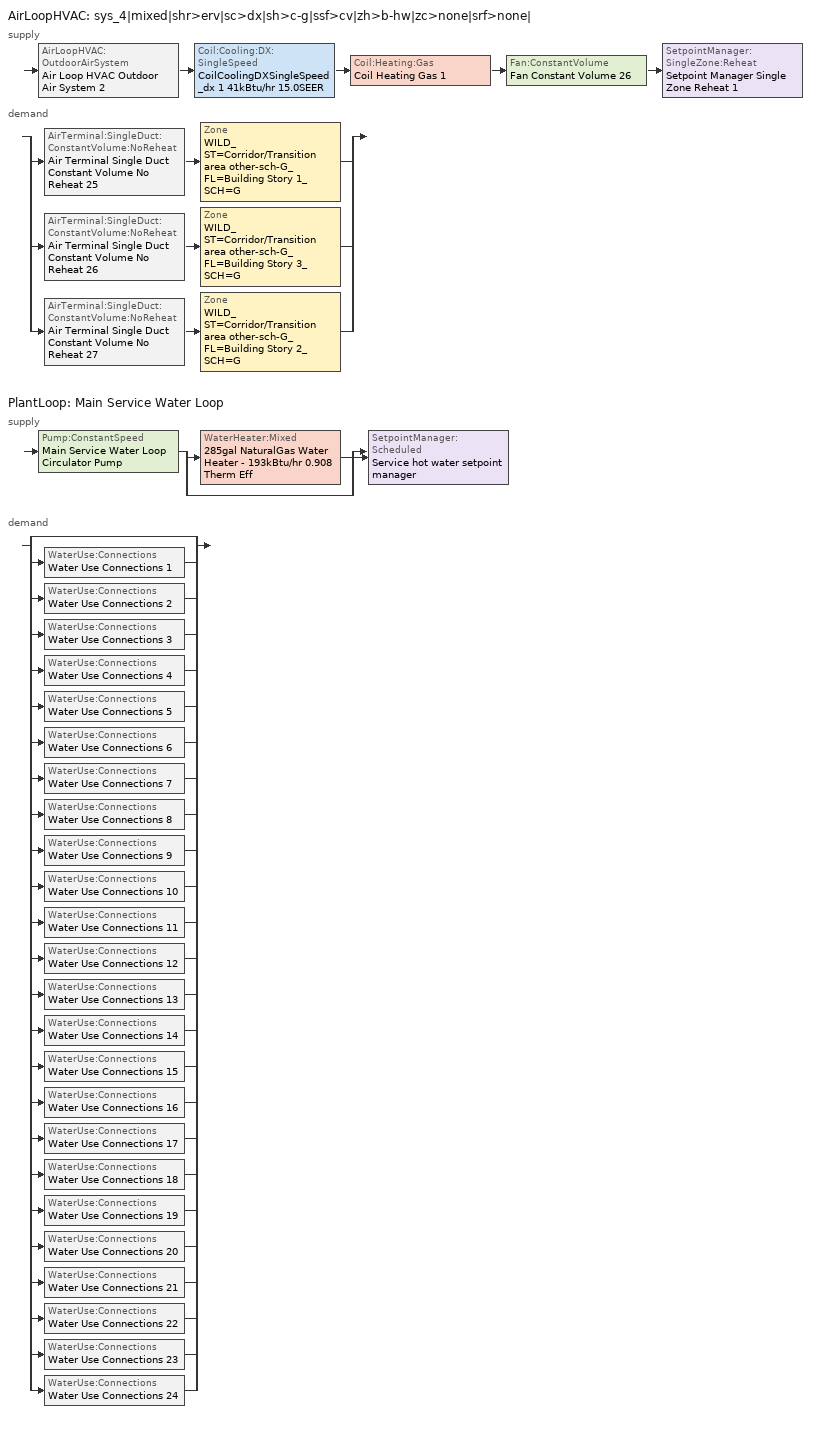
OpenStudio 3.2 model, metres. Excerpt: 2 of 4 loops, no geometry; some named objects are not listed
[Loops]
AirLoopHVAC 'sys_4|mixed|shr>erv|sc>dx|sh>c-g|ssf>cv|zh>b-hw|zc>none|srf>none|'
 supply: AirLoopHVAC:OutdoorAirSystem 'Air Loop HVAC Outdoor Air System 2' > Coil:Cooling:DX:SingleSpeed 'CoilCoolingDXSingleSpeed_dx 1 41kBtu/hr 15.0SEER' > Coil:Heating:Gas 'Coil Heating Gas 1' > Fan:ConstantVolume 'Fan Constant Volume 26' > SetpointManager:SingleZone:Reheat 'Setpoint Manager Single Zone Reheat 1'
 demand: split
  | AirTerminal:SingleDuct:ConstantVolume:NoReheat 'Air Terminal Single Duct Constant Volume No Reheat 25' > Zone 'WILD_ST=Corridor/Transition area other-sch-G_FL=Building Story 1_SCH=G'
  | AirTerminal:SingleDuct:ConstantVolume:NoReheat 'Air Terminal Single Duct Constant Volume No Reheat 26' > Zone 'WILD_ST=Corridor/Transition area other-sch-G_FL=Building Story 3_SCH=G'
  | AirTerminal:SingleDuct:ConstantVolume:NoReheat 'Air Terminal Single Duct Constant Volume No Reheat 27' > Zone 'WILD_ST=Corridor/Transition area other-sch-G_FL=Building Story 2_SCH=G'
PlantLoop 'Main Service Water Loop'
 supply: Pump:ConstantSpeed 'Main Service Water Loop Circulator Pump' > split
  | WaterHeater:Mixed '285gal NaturalGas Water Heater - 193kBtu/hr 0.908 Therm Eff'
  | bypass
  join > SetpointManager:Scheduled 'Service hot water setpoint manager'
 demand: split
  | bypass
  | WaterUse:Connections 'Water Use Connections 1'
  | WaterUse:Connections 'Water Use Connections 2'
  | WaterUse:Connections 'Water Use Connections 3'
  | WaterUse:Connections 'Water Use Connections 4'
  | WaterUse:Connections 'Water Use Connections 5'
  | WaterUse:Connections 'Water Use Connections 6'
  | WaterUse:Connections 'Water Use Connections 7'
  | WaterUse:Connections 'Water Use Connections 8'
  | WaterUse:Connections 'Water Use Connections 9'
  | WaterUse:Connections 'Water Use Connections 10'
  | WaterUse:Connections 'Water Use Connections 11'
  | WaterUse:Connections 'Water Use Connections 12'
  | WaterUse:Connections 'Water Use Connections 13'
  | WaterUse:Connections 'Water Use Connections 14'
  | WaterUse:Connections 'Water Use Connections 15'
  | WaterUse:Connections 'Water Use Connections 16'
  | WaterUse:Connections 'Water Use Connections 17'
  | WaterUse:Connections 'Water Use Connections 18'
  | WaterUse:Connections 'Water Use Connections 19'
  | WaterUse:Connections 'Water Use Connections 20'
  | WaterUse:Connections 'Water Use Connections 21'
  | WaterUse:Connections 'Water Use Connections 22'
  | WaterUse:Connections 'Water Use Connections 23'
  | WaterUse:Connections 'Water Use Connections 24'
[Sizing:Zone] Zone Cooling Design Supply Air Temperature Input Method=TemperatureDifference; Zone Cooling Design Supply Air Temperature {C}=14; Zone Cooling Design Supply Air Temperature Difference {deltaC}=11; Zone Heating Design Supply Air Temperature Input Method=TemperatureDifference; Zone Heating Design Supply Air Temperature {C}=40; Zone Heating Design Supply Air Temperature Difference {deltaC}=21; Zone Cooling Design Supply Air Humidity Ratio {kg-H2O/kg-air}=0.0085; Zone Heating Design Supply Air Humidity Ratio {kg-H2O/kg-air}=0.008; Zone Heating Sizing Factor=1.3; Zone Cooling Sizing Factor=1.1; Cooling Design Air Flow Method=DesignDay; Heating Design Air Flow Method=DesignDay; Account for Dedicated Outdoor Air System=No; Dedicated Outdoor Air System Control Strategy=NeutralSupplyAir; Dedicated Outdoor Air Low Setpoint Temperature for Design {C}=autosize; Dedicated Outdoor Air High Setpoint Temperature for Design {C}=autosize
WILD_ST=Corridor/Transition area other-sch-G_FL=Building Story 1_SCH=G; WILD_ST=Corridor/Transition area other-sch-G_FL=Building Story 3_SCH=G; WILD_ST=Corridor/Transition area other-sch-G_FL=Building Story 2_SCH=G
[Zone equipment]
WILD_ST=Corridor/Transition area other-sch-G_FL=Building Story 1_SCH=G: Zone HVAC Baseboard Convective Water 25, Air Terminal Single Duct Constant Volume No Reheat 25
WILD_ST=Corridor/Transition area other-sch-G_FL=Building Story 3_SCH=G: Zone HVAC Baseboard Convective Water 26, Air Terminal Single Duct Constant Volume No Reheat 26
WILD_ST=Corridor/Transition area other-sch-G_FL=Building Story 2_SCH=G: Zone HVAC Baseboard Convective Water 27, Air Terminal Single Duct Constant Volume No Reheat 27
[PlantLoop]
Main Service Water Loop: Glycol Concentration=0; Maximum Loop Temperature {C}=60; Minimum Loop Temperature {C}=10; Plant Loop Volume {m3}=Autocalculate; Load Distribution Scheme=Optimal
[Sizing:Plant]
Main Service Water Loop: Loop Type=Heating; Design Loop Exit Temperature {C}=60; Loop Design Temperature Difference {deltaC}=5; Sizing Option=NonCoincident; Zone Timesteps in Averaging Window=1; Coincident Sizing Factor Mode=None
[AirLoopHVAC]
sys_4|mixed|shr>erv|sc>dx|sh>c-g|ssf>cv|zh>b-hw|zc>none|srf>none|: Availability Schedule=sys_4|mixed|shr>none|sc>dx|sh>c-g|ssf>cv|zh>b-hw|zc>none|srf>none| Occ Sch; Design Supply Air Flow Rate {m3/s}=autosize; Design Return Air Flow Fraction of Supply Air Flow=1
[Sizing:System]
sys_4|mixed|shr>erv|sc>dx|sh>c-g|ssf>cv|zh>b-hw|zc>none|srf>none|: Type of Load to Size On=Sensible; Design Outdoor Air Flow Rate {m3/s}=Autosize; Central Heating Maximum System Air Flow Ratio=1; Preheat Design Temperature {C}=7; Preheat Design Humidity Ratio {kg-H2O/kg-Air}=0.008; Precool Design Temperature {C}=13; Precool Design Humidity Ratio {kg-H2O/kg-Air}=0.008; Central Cooling Design Supply Air Temperature {C}=13; Central Heating Design Supply Air Temperature {C}=43; Sizing Option=NonCoincident; 100% Outdoor Air in Cooling=No; 100% Outdoor Air in Heating=No; Central Cooling Design Supply Air Humidity Ratio {kg-H2O/kg-Air}=0.0085; Central Heating Design Supply Air Humidity Ratio {kg-H2O/kg-Air}=0.008; Cooling Design Air Flow Method=DesignDay; Cooling Design Air Flow Rate {m3/s}=0; Heating Design Air Flow Method=DesignDay; Heating Design Air Flow Rate {m3/s}=0; System Outdoor Air Method=ZoneSum; Zone Maximum Outdoor Air Fraction=1; Cooling Supply Air Flow Rate Per Floor Area {m3/s-m2}=0.00996765; Cooling Fraction of Autosized Cooling Supply Air Flow Rate=1; Cooling Supply Air Flow Rate Per Unit Cooling Capacity {m3/s-W}=3.94755e-05; Heating Supply Air Flow Rate Per Floor Area {m3/s-m2}=0.00996765; Heating Fraction of Autosized Heating Supply Air Flow Rate=1; Heating Fraction of Autosized Cooling Supply Air Flow Rate=1; Heating Supply Air Flow Rate Per Unit Heating Capacity {m3/s-W}=3.15882e-05; Cooling Design Capacity Method=CoolingDesignCapacity; Cooling Design Capacity {W}=autosize; Cooling Design Capacity Per Floor Area {W/m2}=234.7; Fraction of Autosized Cooling Design Capacity=1; Heating Design Capacity Method=HeatingDesignCapacity; Heating Design Capacity {W}=autosize; Heating Design Capacity Per Floor Area {W/m2}=157; Fraction of Autosized Heating Design Capacity=1; Central Cooling Capacity Control Method=OnOff
[Fan:ConstantVolume]
Fan Constant Volume 26: Availability Schedule=Always On Discrete; Fan Total Efficiency=0.39975; Pressure Rise {Pa}=640; Maximum Flow Rate {m3/s}=AutoSize; Motor Efficiency=0.615
[Coil:Cooling:DX:SingleSpeed]
CoilCoolingDXSingleSpeed_dx 1 41kBtu/hr 15.0SEER: Availability Schedule=Always On Discrete; Rated Total Cooling Capacity {W}=autosize; Rated Sensible Heat Ratio=autosize; Rated COP {W/W}=4.31058; Rated Air Flow Rate {m3/s}=autosize; Rated Evaporator Fan Power Per Volume Flow Rate {W/(m3/s)}=773.3; Total Cooling Capacity Function of Temperature Curve=DXCOOL-NECB2011-REF-CAPFT; Total Cooling Capacity Function of Flow Fraction Curve=DXCOOL-NECB2011-REF-CAPFFLOW; Energy Input Ratio Function of Temperature Curve=DXCOOL-NECB2011-REF-COOLEIRFT; Energy Input Ratio Function of Flow Fraction Curve=DXCOOL-NECB2011-REF-COOLEIRFFLOW; Part Load Fraction Correlation Curve=DXCOOL-NECB2011-REF-COOLPLFFPLR; Minimum Outdoor Dry-Bulb Temperature for Compressor Operation {C}=-25; Condenser Type=AirCooled; Evaporative Condenser Effectiveness=0; Evaporative Condenser Air Flow Rate {m3/s}=Autosize; Evaporative Condenser Pump Rated Power Consumption {W}=Autosize; Crankcase Heater Capacity {W}=0; Maximum Outdoor Dry-Bulb Temperature for Crankcase Heater Operation {C}=0; Basin Heater Capacity {W/K}=0; Basin Heater Setpoint Temperature {C}=10
[Controller:OutdoorAir]
Controller Outdoor Air 2: Minimum Outdoor Air Flow Rate {m3/s}=autosize; Maximum Outdoor Air Flow Rate {m3/s}=Autosize; Economizer Control Type=NoEconomizer; Economizer Control Action Type=ModulateFlow; Economizer Maximum Limit Dry-Bulb Temperature {C}=28; Economizer Maximum Limit Enthalpy {J/kg}=64000; Economizer Minimum Limit Dry-Bulb Temperature {C}=-100; Lockout Type=NoLockout; Minimum Limit Type=FixedMinimum; Minimum Outdoor Air Schedule=sys_4|mixed|shr>none|sc>dx|sh>c-g|ssf>cv|zh>b-hw|zc>none|srf>none| Occ Sch; Controller Mechanical Ventilation=Controller Mechanical Ventilation 2; High Humidity Control=No; Heat Recovery Bypass Control Type=BypassWhenOAFlowGreaterThanMinimum
[Controller:MechanicalVentilation]
Controller Mechanical Ventilation 2: Availability Schedule=Always On Discrete; System Outdoor Air Method=ZoneSum
[AirLoopHVAC:OutdoorAirSystem]
Air Loop HVAC Outdoor Air System 2: Controller=Controller Outdoor Air 2
[SetpointManager:Scheduled]
Service hot water setpoint manager: Control Variable=Temperature; Schedule=Service Water Loop Temp - 140F
[AirTerminal:SingleDuct:ConstantVolume:NoReheat] Availability Schedule=Always On Discrete; Maximum Air Flow Rate {m3/s}=AutoSize
Air Terminal Single Duct Constant Volume No Reheat 25; Air Terminal Single Duct Constant Volume No Reheat 26; Air Terminal Single Duct Constant Volume No Reheat 27
[Coil:Heating:Gas]
Coil Heating Gas 1: Availability Schedule=Always On Discrete; Gas Burner Efficiency=0.95; Nominal Capacity {W}=AutoSize; Parasitic Electric Load {W}=0; Part Load Fraction Correlation Curve=FURNACE-EFFPLR-NECB2011; Parasitic Gas Load {W}=0
[SetpointManager:SingleZone:Reheat]
Setpoint Manager Single Zone Reheat 1: Minimum Supply Air Temperature {C}=13; Maximum Supply Air Temperature {C}=43; Control Zone=WILD_ST=Corridor/Transition area other-sch-G_FL=Building Story 1_SCH=G
[Pump:ConstantSpeed]
Main Service Water Loop Circulator Pump: Rated Flow Rate {m3/s}=autosize; Rated Pump Head {Pa}=158226; Rated Power Consumption {W}=autosize; Motor Efficiency=0.7; Fraction of Motor Inefficiencies to Fluid Stream=0; Pump Control Type=Intermittent; Design Power Sizing Method=PowerPerFlowPerPressure; Design Electric Power per Unit Flow Rate {W/(m3/s)}=348701.1; Design Shaft Power per Unit Flow Rate per Unit Head {W-s/m3-Pa}=1.28205
[WaterHeater:Mixed]
285gal NaturalGas Water Heater - 193kBtu/hr 0.908 Therm Eff: Tank Volume {m3}=1.07991; Setpoint Temperature Schedule=Service Water Loop Temp - 140F; Deadband Temperature Difference {deltaC}=2; Maximum Temperature Limit {C}=60; Heater Control Type=Cycle; Heater Maximum Capacity {W}=56425.5; Heater Fuel Type=NaturalGas; Heater Thermal Efficiency=0.908241; Part Load Factor Curve=SWH-EFFFPLR-NECB2011; Off Cycle Parasitic Fuel Consumption Rate {W}=101.971; Off Cycle Parasitic Fuel Type=NaturalGas; Off Cycle Parasitic Heat Fraction to Tank=0.8; On Cycle Parasitic Fuel Consumption Rate {W}=101.971; On Cycle Parasitic Fuel Type=NaturalGas; On Cycle Parasitic Heat Fraction to Tank=0; Ambient Temperature Indicator=Schedule; Ambient Temperature Schedule=Water Heater Ambient Temp Schedule - 70.0f; Off Cycle Loss Coefficient to Ambient Temperature {W/K}=11.9567; On Cycle Loss Coefficient to Ambient Temperature {W/K}=11.9567; Use Side Effectiveness=1; Source Side Effectiveness=1; Use Side Design Flow Rate {m3/s}=autosize; Source Side Design Flow Rate {m3/s}=autosize; Indirect Water Heating Recovery Time {hr}=1.5; Source Side Flow Control Mode=IndirectHeatPrimarySetpoint
[WaterHeater:Sizing]
285gal NaturalGas Water Heater - 193kBtu/hr 0.908 Therm Eff: Design Mode=PeakDraw; Time Storage Can Meet Peak Draw {hr}=0.538503; Time for Tank Recovery {hr}=0; Nominal Tank Volume for Autosizing Plant Connections {m3}=1
[WaterUse:Connections] Drain Water Heat Exchanger Type=None; Drain Water Heat Exchanger Destination=Plant
Name | Water Use Equipment Name 1
Water Use Connections 1 | G n1 apartment Service Water Use 0.15gal/min
Water Use Connections 2 | G n2 apartment Service Water Use 0.15gal/min
Water Use Connections 3 | G ne apartment Service Water Use 0.15gal/min
Water Use Connections 4 | G nw apartment Service Water Use 0.15gal/min
Water Use Connections 5 | G s1 apartment Service Water Use 0.15gal/min
Water Use Connections 6 | G s2 apartment Service Water Use 0.15gal/min
Water Use Connections 7 | G sw apartment Service Water Use 0.15gal/min
Water Use Connections 8 | M n1 apartment Service Water Use 0.15gal/min
Water Use Connections 9 | M n2 apartment Service Water Use 0.15gal/min
Water Use Connections 10 | M ne apartment Service Water Use 0.15gal/min
Water Use Connections 11 | M nw apartment Service Water Use 0.15gal/min
Water Use Connections 12 | M s1 apartment Service Water Use 0.15gal/min
Water Use Connections 13 | M s2 apartment Service Water Use 0.15gal/min
Water Use Connections 14 | M se apartment Service Water Use 0.15gal/min
Water Use Connections 15 | M sw apartment Service Water Use 0.15gal/min
Water Use Connections 16 | Office Service Water Use 0.15gal/min
Water Use Connections 17 | T n1 apartment Service Water Use 0.15gal/min
Water Use Connections 18 | T n2 apartment Service Water Use 0.15gal/min
Water Use Connections 19 | T ne apartment Service Water Use 0.15gal/min
Water Use Connections 20 | T nw apartment Service Water Use 0.15gal/min
Water Use Connections 21 | T s1 apartment Service Water Use 0.15gal/min
Water Use Connections 22 | T s2 apartment Service Water Use 0.15gal/min
Water Use Connections 23 | T se apartment Service Water Use 0.15gal/min
Water Use Connections 24 | T sw apartment Service Water Use 0.15gal/min
[WaterUse:Equipment:Definition] Peak Flow Rate {m3/s}=9.37425e-06
Name | Target Temperature Schedule | Sensible Fraction Schedule | Latent Fraction Schedule
G n1 apartment Service Water Use Def 0.15gal/min | Schedule Ruleset 5 | Schedule Ruleset 3 | Schedule Ruleset 4
G n2 apartment Service Water Use Def 0.15gal/min | Schedule Ruleset 8 | Schedule Ruleset 6 | Schedule Ruleset 7
G ne apartment Service Water Use Def 0.15gal/min | Schedule Ruleset 11 | Schedule Ruleset 9 | Schedule Ruleset 10
G nw apartment Service Water Use Def 0.15gal/min | Schedule Ruleset 14 | Schedule Ruleset 12 | Schedule Ruleset 13
G s1 apartment Service Water Use Def 0.15gal/min | Schedule Ruleset 17 | Schedule Ruleset 15 | Schedule Ruleset 16
G s2 apartment Service Water Use Def 0.15gal/min | Schedule Ruleset 20 | Schedule Ruleset 18 | Schedule Ruleset 19
G sw apartment Service Water Use Def 0.15gal/min | Schedule Ruleset 23 | Schedule Ruleset 21 | Schedule Ruleset 22
M n1 apartment Service Water Use Def 0.15gal/min | Schedule Ruleset 26 | Schedule Ruleset 24 | Schedule Ruleset 25
M n2 apartment Service Water Use Def 0.15gal/min | Schedule Ruleset 29 | Schedule Ruleset 27 | Schedule Ruleset 28
M ne apartment Service Water Use Def 0.15gal/min | Schedule Ruleset 32 | Schedule Ruleset 30 | Schedule Ruleset 31
M nw apartment Service Water Use Def 0.15gal/min | Schedule Ruleset 35 | Schedule Ruleset 33 | Schedule Ruleset 34
M s1 apartment Service Water Use Def 0.15gal/min | Schedule Ruleset 38 | Schedule Ruleset 36 | Schedule Ruleset 37
M s2 apartment Service Water Use Def 0.15gal/min | Schedule Ruleset 41 | Schedule Ruleset 39 | Schedule Ruleset 40
M se apartment Service Water Use Def 0.15gal/min | Schedule Ruleset 44 | Schedule Ruleset 42 | Schedule Ruleset 43
M sw apartment Service Water Use Def 0.15gal/min | Schedule Ruleset 47 | Schedule Ruleset 45 | Schedule Ruleset 46
Office Service Water Use Def 0.15gal/min | Schedule Ruleset 50 | Schedule Ruleset 48 | Schedule Ruleset 49
T n1 apartment Service Water Use Def 0.15gal/min | Schedule Ruleset 53 | Schedule Ruleset 51 | Schedule Ruleset 52
T n2 apartment Service Water Use Def 0.15gal/min | Schedule Ruleset 56 | Schedule Ruleset 54 | Schedule Ruleset 55
T ne apartment Service Water Use Def 0.15gal/min | Schedule Ruleset 59 | Schedule Ruleset 57 | Schedule Ruleset 58
T nw apartment Service Water Use Def 0.15gal/min | Schedule Ruleset 62 | Schedule Ruleset 60 | Schedule Ruleset 61
T s1 apartment Service Water Use Def 0.15gal/min | Schedule Ruleset 65 | Schedule Ruleset 63 | Schedule Ruleset 64
T s2 apartment Service Water Use Def 0.15gal/min | Schedule Ruleset 68 | Schedule Ruleset 66 | Schedule Ruleset 67
T se apartment Service Water Use Def 0.15gal/min | Schedule Ruleset 71 | Schedule Ruleset 69 | Schedule Ruleset 70
T sw apartment Service Water Use Def 0.15gal/min | Schedule Ruleset 74 | Schedule Ruleset 72 | Schedule Ruleset 73
[WaterUse:Equipment] Flow Rate Fraction Schedule=NECB-G-Service Water Heating
Name | Water Use Equipment Definition | Space
G n1 apartment Service Water Use 0.15gal/min | G n1 apartment Service Water Use Def 0.15gal/min | G N1 Apartment
G n2 apartment Service Water Use 0.15gal/min | G n2 apartment Service Water Use Def 0.15gal/min | G N2 Apartment
G ne apartment Service Water Use 0.15gal/min | G ne apartment Service Water Use Def 0.15gal/min | G NE Apartment
G nw apartment Service Water Use 0.15gal/min | G nw apartment Service Water Use Def 0.15gal/min | G NW Apartment
G s1 apartment Service Water Use 0.15gal/min | G s1 apartment Service Water Use Def 0.15gal/min | G S1 Apartment
G s2 apartment Service Water Use 0.15gal/min | G s2 apartment Service Water Use Def 0.15gal/min | G S2 Apartment
G sw apartment Service Water Use 0.15gal/min | G sw apartment Service Water Use Def 0.15gal/min | G SW Apartment
M n1 apartment Service Water Use 0.15gal/min | M n1 apartment Service Water Use Def 0.15gal/min | M N1 Apartment
M n2 apartment Service Water Use 0.15gal/min | M n2 apartment Service Water Use Def 0.15gal/min | M N2 Apartment
M ne apartment Service Water Use 0.15gal/min | M ne apartment Service Water Use Def 0.15gal/min | M NE Apartment
M nw apartment Service Water Use 0.15gal/min | M nw apartment Service Water Use Def 0.15gal/min | M NW Apartment
M s1 apartment Service Water Use 0.15gal/min | M s1 apartment Service Water Use Def 0.15gal/min | M S1 Apartment
M s2 apartment Service Water Use 0.15gal/min | M s2 apartment Service Water Use Def 0.15gal/min | M S2 Apartment
M se apartment Service Water Use 0.15gal/min | M se apartment Service Water Use Def 0.15gal/min | M SE Apartment
M sw apartment Service Water Use 0.15gal/min | M sw apartment Service Water Use Def 0.15gal/min | M SW Apartment
Office Service Water Use 0.15gal/min | Office Service Water Use Def 0.15gal/min | Office
T n1 apartment Service Water Use 0.15gal/min | T n1 apartment Service Water Use Def 0.15gal/min | T N1 Apartment
T n2 apartment Service Water Use 0.15gal/min | T n2 apartment Service Water Use Def 0.15gal/min | T N2 Apartment
T ne apartment Service Water Use 0.15gal/min | T ne apartment Service Water Use Def 0.15gal/min | T NE Apartment
T nw apartment Service Water Use 0.15gal/min | T nw apartment Service Water Use Def 0.15gal/min | T NW Apartment
T s1 apartment Service Water Use 0.15gal/min | T s1 apartment Service Water Use Def 0.15gal/min | T S1 Apartment
T s2 apartment Service Water Use 0.15gal/min | T s2 apartment Service Water Use Def 0.15gal/min | T S2 Apartment
T se apartment Service Water Use 0.15gal/min | T se apartment Service Water Use Def 0.15gal/min | T SE Apartment
T sw apartment Service Water Use 0.15gal/min | T sw apartment Service Water Use Def 0.15gal/min | T SW Apartment
[Schedule:Ruleset]
Service Water Loop Temp - 140F: Default Day Schedule=Service Water Loop Temp - 140F Default
Water Heater Ambient Temp Schedule - 70.0f: Default Day Schedule=Water Heater Ambient Temp Schedule - 70.0f Default
Schedule Ruleset 3: Default Day Schedule=Schedule Day 6
Schedule Ruleset 4: Default Day Schedule=Schedule Day 7
Schedule Ruleset 5: Default Day Schedule=Schedule Day 8
NECB-G-Service Water Heating: Default Day Schedule=NECB-G-Service Water Heating Default
Schedule Ruleset 6: Default Day Schedule=Schedule Day 9
Schedule Ruleset 7: Default Day Schedule=Schedule Day 10
Schedule Ruleset 8: Default Day Schedule=Schedule Day 11
Schedule Ruleset 9: Default Day Schedule=Schedule Day 12
Schedule Ruleset 10: Default Day Schedule=Schedule Day 13
Schedule Ruleset 11: Default Day Schedule=Schedule Day 14
Schedule Ruleset 12: Default Day Schedule=Schedule Day 15
Schedule Ruleset 13: Default Day Schedule=Schedule Day 16
Schedule Ruleset 14: Default Day Schedule=Schedule Day 17
Schedule Ruleset 15: Default Day Schedule=Schedule Day 18
Schedule Ruleset 16: Default Day Schedule=Schedule Day 19
Schedule Ruleset 17: Default Day Schedule=Schedule Day 20
Schedule Ruleset 18: Default Day Schedule=Schedule Day 21
Schedule Ruleset 19: Default Day Schedule=Schedule Day 22
Schedule Ruleset 20: Default Day Schedule=Schedule Day 23
Schedule Ruleset 21: Default Day Schedule=Schedule Day 24
Schedule Ruleset 22: Default Day Schedule=Schedule Day 25
Schedule Ruleset 23: Default Day Schedule=Schedule Day 26
Schedule Ruleset 24: Default Day Schedule=Schedule Day 27
Schedule Ruleset 25: Default Day Schedule=Schedule Day 28
Schedule Ruleset 26: Default Day Schedule=Schedule Day 29
Schedule Ruleset 27: Default Day Schedule=Schedule Day 30
Schedule Ruleset 28: Default Day Schedule=Schedule Day 31
Schedule Ruleset 29: Default Day Schedule=Schedule Day 32
Schedule Ruleset 30: Default Day Schedule=Schedule Day 33
Schedule Ruleset 31: Default Day Schedule=Schedule Day 34
Schedule Ruleset 32: Default Day Schedule=Schedule Day 35
Schedule Ruleset 33: Default Day Schedule=Schedule Day 36
Schedule Ruleset 34: Default Day Schedule=Schedule Day 37
Schedule Ruleset 35: Default Day Schedule=Schedule Day 38
Schedule Ruleset 36: Default Day Schedule=Schedule Day 39
Schedule Ruleset 37: Default Day Schedule=Schedule Day 40
Schedule Ruleset 38: Default Day Schedule=Schedule Day 41
Schedule Ruleset 39: Default Day Schedule=Schedule Day 42
Schedule Ruleset 40: Default Day Schedule=Schedule Day 43
Schedule Ruleset 41: Default Day Schedule=Schedule Day 44
Schedule Ruleset 42: Default Day Schedule=Schedule Day 45
Schedule Ruleset 43: Default Day Schedule=Schedule Day 46
Schedule Ruleset 44: Default Day Schedule=Schedule Day 47
Schedule Ruleset 45: Default Day Schedule=Schedule Day 48
Schedule Ruleset 46: Default Day Schedule=Schedule Day 49
Schedule Ruleset 47: Default Day Schedule=Schedule Day 50
Schedule Ruleset 48: Default Day Schedule=Schedule Day 51
Schedule Ruleset 49: Default Day Schedule=Schedule Day 52
Schedule Ruleset 50: Default Day Schedule=Schedule Day 53
Schedule Ruleset 51: Default Day Schedule=Schedule Day 54
Schedule Ruleset 52: Default Day Schedule=Schedule Day 55
Schedule Ruleset 53: Default Day Schedule=Schedule Day 56
Schedule Ruleset 54: Default Day Schedule=Schedule Day 57
Schedule Ruleset 55: Default Day Schedule=Schedule Day 58
Schedule Ruleset 56: Default Day Schedule=Schedule Day 59
Schedule Ruleset 57: Default Day Schedule=Schedule Day 60
Schedule Ruleset 58: Default Day Schedule=Schedule Day 61
Schedule Ruleset 59: Default Day Schedule=Schedule Day 62
Schedule Ruleset 60: Default Day Schedule=Schedule Day 63
Schedule Ruleset 61: Default Day Schedule=Schedule Day 64
Schedule Ruleset 62: Default Day Schedule=Schedule Day 65
Schedule Ruleset 63: Default Day Schedule=Schedule Day 66
Schedule Ruleset 64: Default Day Schedule=Schedule Day 67
Schedule Ruleset 65: Default Day Schedule=Schedule Day 68
Schedule Ruleset 66: Default Day Schedule=Schedule Day 69
Schedule Ruleset 67: Default Day Schedule=Schedule Day 70
Schedule Ruleset 68: Default Day Schedule=Schedule Day 71
Schedule Ruleset 69: Default Day Schedule=Schedule Day 72
Schedule Ruleset 70: Default Day Schedule=Schedule Day 73
Schedule Ruleset 71: Default Day Schedule=Schedule Day 74
Schedule Ruleset 72: Default Day Schedule=Schedule Day 75
Schedule Ruleset 73: Default Day Schedule=Schedule Day 76
Schedule Ruleset 74: Default Day Schedule=Schedule Day 77
sys_4|mixed|shr>none|sc>dx|sh>c-g|ssf>cv|zh>b-hw|zc>none|srf>none| Occ Sch: Default Day Schedule=sys_4|mixed|shr>none|sc>dx|sh>c-g|ssf>cv|zh>b-hw|zc>none|srf>none| Occ Sch Default; Summer Design Day Schedule=sys_4|mixed|shr>none|sc>dx|sh>c-g|ssf>cv|zh>b-hw|zc>none|srf>none| Occ Sch Summer Design Day; Winter Design Day Schedule=sys_4|mixed|shr>none|sc>dx|sh>c-g|ssf>cv|zh>b-hw|zc>none|srf>none| Occ Sch Winter Design Day
[Schedule:Day]
Service Water Loop Temp - 140F Default; Schedule Day 8; Schedule Day 11; Schedule Day 14; Schedule Day 17; Schedule Day 20; Schedule Day 23; Schedule Day 26; Schedule Day 29; Schedule Day 32; Schedule Day 35; Schedule Day 38; Schedule Day 41; Schedule Day 44; Schedule Day 47; Schedule Day 50; Schedule Day 53; Schedule Day 56; Schedule Day 59; Schedule Day 62; Schedule Day 65; Schedule Day 68; Schedule Day 71; Schedule Day 74; Schedule Day 77: 24, 0, 60
Water Heater Ambient Temp Schedule - 70.0f Default: 24, 0, 21.1111
Schedule Day 6; Schedule Day 9; Schedule Day 12; Schedule Day 15; Schedule Day 18; Schedule Day 21; Schedule Day 24; Schedule Day 27; Schedule Day 30; Schedule Day 33; Schedule Day 36; Schedule Day 39; Schedule Day 42; Schedule Day 45; Schedule Day 48; Schedule Day 51; Schedule Day 54; Schedule Day 57; Schedule Day 60; Schedule Day 63; Schedule Day 66; Schedule Day 69; Schedule Day 72; Schedule Day 75: 24, 0, 0.2
Schedule Day 7; Schedule Day 10; Schedule Day 13; Schedule Day 16; Schedule Day 19; Schedule Day 22; Schedule Day 25; Schedule Day 28; Schedule Day 31; Schedule Day 34; Schedule Day 37; Schedule Day 40; Schedule Day 43; Schedule Day 46; Schedule Day 49; Schedule Day 52; Schedule Day 55; Schedule Day 58; Schedule Day 61; Schedule Day 64; Schedule Day 67; Schedule Day 70; Schedule Day 73; Schedule Day 76: 24, 0, 0.05
NECB-G-Service Water Heating Default; NECB-G-Service Water Heating Default|Wkdy Day: 1, 0, 0.1, 6, 0, 0.05, 7, 0, 0.2, 8, 0, 0.8, 9, 0, 0.7, 10, 0, 0.5, 11, 0, 0.4, 14, 0, 0.2, 15, 0, 0.3, 17, 0, 0.5, 19, 0, 0.7, 21, 0, 0.4, 23, 0, 0.2, 24, 0, 0.1
NECB-G-Service Water Heating Sat Day: 1, 0, 0.1, 7, 0, 0.05, 8, 0, 0.2, 11, 0, 0.5, 15, 0, 0.3, 16, 0, 0.7, 17, 0, 0.9, 19, 0, 0.7, 20, 0, 0.6, 21, 0, 0.5, 22, 0, 0.4, 23, 0, 0.3, 24, 0, 0.2
NECB-G-Service Water Heating Sun|Hol Day: 1, 0, 0.1, 8, 0, 0.05, 9, 0, 0.2, 11, 0, 0.3, 13, 0, 0.2, 14, 0, 0.3, 15, 0, 0.4, 16, 0, 0.5, 17, 0, 0.6, 18, 0, 0.7, 19, 0, 0.4, 20, 0, 0.3, 24, 0, 0.2
sys_4|mixed|shr>none|sc>dx|sh>c-g|ssf>cv|zh>b-hw|zc>none|srf>none| Occ Sch Default; sys_4|mixed|shr>none|sc>dx|sh>c-g|ssf>cv|zh>b-hw|zc>none|srf>none| Occ Sch Winter Design Day; sys_4|mixed|shr>none|sc>dx|sh>c-g|ssf>cv|zh>b-hw|zc>none|srf>none| Occ Sch Summer Design Day: 24, 0, 1
[Schedule:Rule] Schedule Ruleset=NECB-G-Service Water Heating; Date Specification Type=DateRange; Start Month=1; Start Day=1; End Month=12; End Day=31
Name | Rule Order | Day Schedule | Apply Monday | Apply Tuesday | Apply Wednesday | Apply Thursday | Apply Friday | Apply Saturday | Apply Sunday
Schedule Rule 17 | 2 | NECB-G-Service Water Heating Default|Wkdy Day | Yes | Yes | Yes | Yes | Yes
Schedule Rule 18 | 1 | NECB-G-Service Water Heating Sat Day |  |  |  |  |  | Yes
Schedule Rule 19 | 0 | NECB-G-Service Water Heating Sun|Hol Day |  |  |  |  |  |  | Yes
[Schedule:Constant]
Always On Discrete: Value=1
[Curve:Biquadratic] Minimum Value of x=13; Maximum Value of x=24; Minimum Value of y=24; Maximum Value of y=46
Name | Coefficient1 Constant | Coefficient2 x | Coefficient3 x**2 | Coefficient4 y | Coefficient5 y**2 | Coefficient6 x*y
DXCOOL-NECB2011-REF-CAPFT | 0.867905 | 0.0142459 | 0.00055436 | -0.0075575 | 3.3e-05 | -0.0001918
DXCOOL-NECB2011-REF-COOLEIRFT | 0.114171 | 0.0281822 | -0.0004199 | 0.0214108 | 0.000161028 | -0.000679104
[Curve:Quadratic] Minimum Value of x=0.5; Maximum Value of x=1.5
Name | Coefficient1 Constant | Coefficient2 x | Coefficient3 x**2
DXCOOL-NECB2011-REF-CAPFFLOW | 0.8 | 0.2 | 0
DXCOOL-NECB2011-REF-COOLEIRFFLOW | 1.1552 | -0.1808 | 0.0256
[Curve:Cubic] Maximum Value of x=1
Name | Coefficient1 Constant | Coefficient2 x | Coefficient3 x**2 | Coefficient4 x**3 | Minimum Value of x
DXCOOL-NECB2011-REF-COOLPLFFPLR | 0.0277 | 4.9151 | -8.184 | 4.2702 | 0.7
SWH-EFFFPLR-NECB2011 | 0.7576 | 1.0071 | -1.4443 | 0.6844 | 0
FURNACE-EFFPLR-NECB2011 | 0.722 | 0.8211 | -1.0396 | 0.5 | 0
